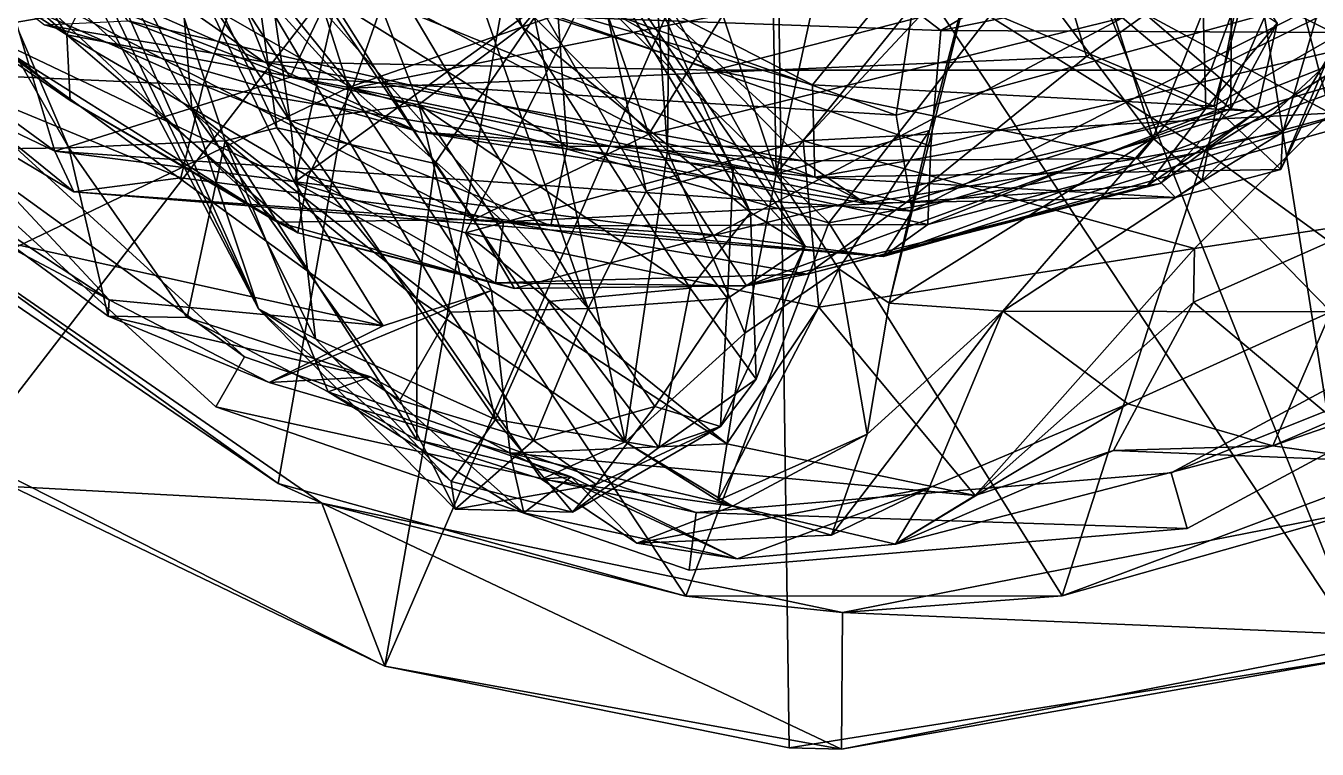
# Model space of a CAD drawing. Header units: metres. Extents: x -7.7 to 8, y -8.9 to 8.6.
# Drawn here: x -6.339 to -5.185, y -8.93 to -8.284 of the extents above; entities that cross this region are included whole.
import ezdxf

# ---------------------------------------------------------------- set-up
doc = ezdxf.new("R2010")
doc.units = ezdxf.units.M
doc.layers.add('LIBERTY', color=1, linetype='CONTINUOUS')

msp = doc.modelspace()

# ---------------------------------------------------------------- linework, layer by layer
at = {"layer": 'LIBERTY', "color": 8}
for points in [[(-6.06323, -7.80096, 51.5492), (-5.89542, -8.2852, 51.8284), (-6.17567, -7.86573, 51.4853)], [(-5.83403, -8.21292, 51.9013), (-5.89542, -8.2852, 51.8284), (-6.06323, -7.80096, 51.5492)], [(-6.10262, -8.36934, 51.8094), (-6.40761, -7.9132, 51.5862), (-6.32715, -7.81014, 51.4411)], [(-6.17567, -7.86573, 51.4853), (-6.10262, -8.36934, 51.8094), (-6.32715, -7.81014, 51.4411)], [(-5.98768, -8.35442, 51.7968), (-6.10262, -8.36934, 51.8094), (-6.17567, -7.86573, 51.4853)], [(-5.89542, -8.2852, 51.8284), (-5.98768, -8.35442, 51.7968), (-6.17567, -7.86573, 51.4853)], [(-6.13079, -8.53708, 52.0395), (-6.4486, -7.8846, 51.8203), (-6.47298, -7.8849, 51.6772)], [(-6.13079, -8.53708, 52.0395), (-6.47298, -7.8849, 51.6772), (-6.40761, -7.9132, 51.5862)], [(-6.13079, -8.53708, 52.0395), (-6.19041, -8.35914, 52.0826), (-6.4486, -7.8846, 51.8203)], [(-6.19041, -8.35914, 52.0826), (-6.21075, -8.11584, 52.0925), (-6.4486, -7.8846, 51.8203)], [(-6.10262, -8.36934, 51.8094), (-6.07987, -8.56381, 51.9518), (-6.40761, -7.9132, 51.5862)], [(-6.07987, -8.56381, 51.9518), (-6.13079, -8.53708, 52.0395), (-6.40761, -7.9132, 51.5862)], [(-6.30217, -8.29222, 50.308), (-6.47162, -8.02214, 50.2398), (-6.60353, -8.02747, 50.1716)], [(-6.30217, -8.29222, 50.308), (-6.26381, -8.21517, 50.3538), (-6.47162, -8.02214, 50.2398)], [(-6.30217, -8.29222, 50.308), (-6.60353, -8.02747, 50.1716), (-6.63511, -8.08355, 50.061)], [(-5.8364, -8.53666, 52.2865), (-6.13628, -8.03218, 52.1085), (-6.21075, -8.11584, 52.0925)], [(-5.8364, -8.53666, 52.2865), (-6.00995, -8.03883, 52.1088), (-6.13628, -8.03218, 52.1085)], [(-6.00995, -8.03883, 52.1088), (-5.7847, -8.43207, 52.2438), (-5.83557, -8.20007, 52.1041)], [(-5.8364, -8.53666, 52.2865), (-5.7847, -8.43207, 52.2438), (-6.00995, -8.03883, 52.1088)], [(-5.63603, -8.33686, 51.1604), (-6.35741, -8.125, 50.9116), (-6.18628, -8.05393, 50.9098)], [(-5.55609, -8.23884, 51.1448), (-5.63603, -8.33686, 51.1604), (-6.18628, -8.05393, 50.9098)], [(-6.299, -8.35106, 50.2005), (-6.63511, -8.08355, 50.061), (-6.44142, -8.25265, 49.9893)], [(-6.299, -8.35106, 50.2005), (-6.30217, -8.29222, 50.308), (-6.63511, -8.08355, 50.061)], [(-6.12611, -8.31634, 51.3998), (-6.45845, -8.08318, 51.4193), (-6.48073, -8.1602, 51.3323)], [(-5.72348, -8.32391, 51.5737), (-6.45845, -8.08318, 51.4193), (-6.12611, -8.31634, 51.3998)], [(-5.72348, -8.32391, 51.5737), (-6.09469, -8.11402, 51.487), (-6.45845, -8.08318, 51.4193)], [(-6.10272, -8.33, 50.4364), (-6.36308, -8.22914, 50.3341), (-6.24434, -8.11153, 50.3102)], [(-6.26381, -8.21517, 50.3538), (-6.0468, -8.33996, 50.4352), (-6.23081, -8.1119, 50.3117)], [(-6.0376, -8.19374, 50.4184), (-6.10272, -8.33, 50.4364), (-6.24434, -8.11153, 50.3102)], [(-6.0468, -8.33996, 50.4352), (-6.01058, -8.23637, 50.4272), (-6.23081, -8.1119, 50.3117)], [(-5.95942, -8.54012, 52.2425), (-6.21075, -8.11584, 52.0925), (-6.19041, -8.35914, 52.0826)], [(-5.95942, -8.54012, 52.2425), (-5.8364, -8.53666, 52.2865), (-6.21075, -8.11584, 52.0925)], [(-5.72348, -8.32391, 51.5737), (-5.38263, -8.23561, 51.6574), (-6.09469, -8.11402, 51.487)], [(-5.63603, -8.33686, 51.1604), (-5.63408, -8.41943, 51.2476), (-6.35741, -8.125, 50.9116)], [(-5.63408, -8.41943, 51.2476), (-6.24751, -8.27976, 51.0886), (-6.35741, -8.125, 50.9116)], [(-5.66112, -8.18154, 50.9864), (-5.5214, -8.28848, 51.0057), (-5.23819, -8.12104, 50.9693)], [(-5.23819, -8.12104, 50.9693), (-5.5214, -8.28848, 51.0057), (-5.19038, -8.22137, 50.9692)], [(-5.09461, -8.15364, 50.917), (-5.19038, -8.22137, 50.9692), (-5.10102, -8.29055, 50.9167)], [(-6.12611, -8.31634, 51.3998), (-6.48073, -8.1602, 51.3323), (-6.32189, -8.28334, 51.2196)], [(-5.19133, -8.16323, 51.2772), (-5.16693, -8.29232, 51.3147), (-5.24963, -8.25108, 51.2327)], [(-5.14725, -8.26546, 51.4125), (-5.16693, -8.29232, 51.3147), (-5.19133, -8.16323, 51.2772)], [(-5.5214, -8.28848, 51.0057), (-5.66112, -8.18154, 50.9864), (-5.86316, -8.27612, 50.9732)], [(-5.56132, -8.36395, 50.517), (-6.10272, -8.33, 50.4364), (-6.0376, -8.19374, 50.4184)], [(-5.54424, -8.25202, 50.5166), (-5.56132, -8.36395, 50.517), (-6.0376, -8.19374, 50.4184)], [(-5.83557, -8.20007, 52.1041), (-5.64252, -8.481, 52.1145), (-5.80341, -8.19514, 52.0039)], [(-5.70685, -8.4112, 52.1722), (-5.64252, -8.481, 52.1145), (-5.83557, -8.20007, 52.1041)], [(-5.7847, -8.43207, 52.2438), (-5.70685, -8.4112, 52.1722), (-5.83557, -8.20007, 52.1041)], [(-5.80341, -8.19514, 52.0039), (-5.69136, -8.45105, 51.9846), (-5.83403, -8.21292, 51.9013)], [(-5.80341, -8.19514, 52.0039), (-5.64252, -8.481, 52.1145), (-5.69136, -8.45105, 51.9846)], [(-5.38263, -8.23561, 51.6574), (-5.2802, -8.32381, 51.6368), (-5.23426, -8.19822, 51.616)], [(-5.23426, -8.19822, 51.616), (-5.2802, -8.32381, 51.6368), (-5.18619, -8.2774, 51.5416)], [(-5.93868, -8.45729, 50.0251), (-6.33529, -8.25198, 49.8715), (-6.10592, -8.21075, 49.8475)], [(-5.83661, -8.22275, 49.9695), (-5.78237, -8.38108, 50.0171), (-6.10592, -8.21075, 49.8475)], [(-5.78237, -8.38108, 50.0171), (-5.93868, -8.45729, 50.0251), (-6.10592, -8.21075, 49.8475)], [(-6.18023, -8.33725, 50.9014), (-6.1371, -8.2155, 50.9356), (-6.35628, -8.25902, 50.8784)], [(-6.0468, -8.33996, 50.4352), (-6.26381, -8.21517, 50.3538), (-6.30217, -8.29222, 50.308)], [(-5.85531, -8.39199, 50.9279), (-6.1371, -8.2155, 50.9356), (-6.18023, -8.33725, 50.9014)], [(-5.86316, -8.27612, 50.9732), (-6.1371, -8.2155, 50.9356), (-5.85531, -8.39199, 50.9279)], [(-5.39141, -8.31164, 50.4998), (-5.41961, -8.21503, 50.474), (-6.0468, -8.33996, 50.4352)], [(-6.0468, -8.33996, 50.4352), (-5.41961, -8.21503, 50.474), (-6.01058, -8.23637, 50.4272)], [(-5.83403, -8.21292, 51.9013), (-5.69136, -8.45105, 51.9846), (-5.89542, -8.2852, 51.8284)], [(-5.705, -8.25612, 50.0349), (-5.78237, -8.38108, 50.0171), (-5.83661, -8.22275, 49.9695)], [(-5.19038, -8.22137, 50.9692), (-5.5214, -8.28848, 51.0057), (-5.10102, -8.29055, 50.9167)], [(-5.41961, -8.21503, 50.474), (-5.39141, -8.31164, 50.4998), (-5.28796, -8.2375, 50.4555)], [(-6.31266, -8.3962, 50.4795), (-6.54453, -8.2261, 50.3824), (-6.36308, -8.22914, 50.3341)], [(-6.31266, -8.3962, 50.4795), (-6.53889, -8.28795, 50.5612), (-6.54453, -8.2261, 50.3824)], [(-6.10272, -8.33, 50.4364), (-6.31266, -8.3962, 50.4795), (-6.36308, -8.22914, 50.3341)], [(-5.26184, -8.22386, 50.1914), (-5.26233, -8.35841, 50.2297), (-5.35923, -8.27724, 50.1313)], [(-5.22111, -8.28177, 50.3481), (-5.26233, -8.35841, 50.2297), (-5.26184, -8.22386, 50.1914)], [(-5.2802, -8.32381, 51.6368), (-5.38263, -8.23561, 51.6574), (-5.72348, -8.32391, 51.5737)], [(-5.27755, -8.356, 51.2535), (-5.63603, -8.33686, 51.1604), (-5.55609, -8.23884, 51.1448)], [(-5.24963, -8.25108, 51.2327), (-5.27755, -8.356, 51.2535), (-5.55609, -8.23884, 51.1448)], [(-5.39141, -8.31164, 50.4998), (-5.28476, -8.35822, 50.474), (-5.28796, -8.2375, 50.4555)], [(-5.28796, -8.2375, 50.4555), (-5.28476, -8.35822, 50.474), (-5.22111, -8.28177, 50.3481)], [(-6.11406, -8.45977, 50.1102), (-6.44142, -8.25265, 49.9893), (-6.33529, -8.25198, 49.8715)], [(-6.11406, -8.45977, 50.1102), (-6.299, -8.35106, 50.2005), (-6.44142, -8.25265, 49.9893)], [(-5.93868, -8.45729, 50.0251), (-6.11406, -8.45977, 50.1102), (-6.33529, -8.25198, 49.8715)], [(-5.705, -8.25612, 50.0349), (-5.35923, -8.27724, 50.1313), (-5.78237, -8.38108, 50.0171)], [(-5.16676, -8.25597, 50.5812), (-5.56132, -8.36395, 50.517), (-5.54424, -8.25202, 50.5166)], [(-5.16676, -8.25597, 50.5812), (-5.54696, -8.44974, 50.5814), (-5.56132, -8.36395, 50.517)], [(-5.0759, -8.30896, 50.6454), (-5.54696, -8.44974, 50.5814), (-5.16676, -8.25597, 50.5812)], [(-5.16693, -8.29232, 51.3147), (-5.27755, -8.356, 51.2535), (-5.24963, -8.25108, 51.2327)], [(-6.18023, -8.33725, 50.9014), (-6.35628, -8.25902, 50.8784), (-6.42711, -8.32615, 50.7649)], [(-5.14725, -8.26546, 51.4125), (-5.21591, -8.37918, 51.5062), (-5.21788, -8.41262, 51.3552)], [(-5.14725, -8.26546, 51.4125), (-5.21788, -8.41262, 51.3552), (-5.16693, -8.29232, 51.3147)], [(-5.18619, -8.2774, 51.5416), (-5.21591, -8.37918, 51.5062), (-5.14725, -8.26546, 51.4125)], [(-5.98783, -8.37884, 51.2968), (-6.32189, -8.28334, 51.2196), (-6.24751, -8.27976, 51.0886)], [(-5.63408, -8.41943, 51.2476), (-5.98783, -8.37884, 51.2968), (-6.24751, -8.27976, 51.0886)], [(-5.5214, -8.28848, 51.0057), (-5.86316, -8.27612, 50.9732), (-5.53046, -8.39174, 50.9551)], [(-5.53046, -8.39174, 50.9551), (-5.86316, -8.27612, 50.9732), (-5.85531, -8.39199, 50.9279)], [(-5.35923, -8.27724, 50.1313), (-5.72437, -8.47152, 50.1018), (-5.78237, -8.38108, 50.0171)], [(-5.35923, -8.27724, 50.1313), (-5.26233, -8.35841, 50.2297), (-5.72437, -8.47152, 50.1018)], [(-5.18619, -8.2774, 51.5416), (-5.2802, -8.32381, 51.6368), (-5.21591, -8.37918, 51.5062)], [(-6.29571, -8.43261, 50.6297), (-6.53889, -8.28795, 50.5612), (-6.31266, -8.3962, 50.4795)], [(-6.29571, -8.43261, 50.6297), (-6.42711, -8.32615, 50.7649), (-6.53889, -8.28795, 50.5612)], [(-5.98783, -8.37884, 51.2968), (-6.12611, -8.31634, 51.3998), (-6.32189, -8.28334, 51.2196)], [(-6.09564, -8.4691, 50.2571), (-6.30217, -8.29222, 50.308), (-6.299, -8.35106, 50.2005)], [(-6.08639, -8.41846, 50.3753), (-6.30217, -8.29222, 50.308), (-6.09564, -8.4691, 50.2571)], [(-6.08639, -8.41846, 50.3753), (-6.0468, -8.33996, 50.4352), (-6.30217, -8.29222, 50.308)], [(-5.89542, -8.2852, 51.8284), (-5.74543, -8.51865, 51.9176), (-5.98768, -8.35442, 51.7968)], [(-5.69136, -8.45105, 51.9846), (-5.74543, -8.51865, 51.9176), (-5.89542, -8.2852, 51.8284)], [(-5.10102, -8.29055, 50.9167), (-5.53317, -8.4619, 50.8416), (-5.15017, -8.36005, 50.8373)], [(-5.10102, -8.29055, 50.9167), (-5.53046, -8.39174, 50.9551), (-5.53317, -8.4619, 50.8416)], [(-5.5214, -8.28848, 51.0057), (-5.53046, -8.39174, 50.9551), (-5.10102, -8.29055, 50.9167)], [(-5.28476, -8.35822, 50.474), (-5.23887, -8.3609, 50.3633), (-5.22111, -8.28177, 50.3481)], [(-5.16693, -8.29232, 51.3147), (-5.21788, -8.41262, 51.3552), (-5.27755, -8.356, 51.2535)], [(-5.22111, -8.28177, 50.3481), (-5.23887, -8.3609, 50.3633), (-5.26233, -8.35841, 50.2297)], [(-5.55223, -8.44184, 50.4599), (-5.39141, -8.31164, 50.4998), (-6.0468, -8.33996, 50.4352)], [(-5.0759, -8.30896, 50.6454), (-5.57288, -8.49028, 50.6979), (-5.54696, -8.44974, 50.5814)], [(-5.1361, -8.36702, 50.7234), (-5.57288, -8.49028, 50.6979), (-5.0759, -8.30896, 50.6454)], [(-5.28476, -8.35822, 50.474), (-5.39141, -8.31164, 50.4998), (-5.55223, -8.44184, 50.4599)], [(-6.20021, -8.42021, 50.7907), (-6.42711, -8.32615, 50.7649), (-6.29571, -8.43261, 50.6297)], [(-6.20021, -8.42021, 50.7907), (-6.18023, -8.33725, 50.9014), (-6.42711, -8.32615, 50.7649)], [(-5.64472, -8.40503, 51.5021), (-6.12611, -8.31634, 51.3998), (-5.98783, -8.37884, 51.2968)], [(-5.64472, -8.40503, 51.5021), (-5.72348, -8.32391, 51.5737), (-6.12611, -8.31634, 51.3998)], [(-5.2802, -8.32381, 51.6368), (-5.72348, -8.32391, 51.5737), (-5.34611, -8.40276, 51.5532)], [(-5.34611, -8.40276, 51.5532), (-5.72348, -8.32391, 51.5737), (-5.64472, -8.40503, 51.5021)], [(-5.2802, -8.32381, 51.6368), (-5.34611, -8.40276, 51.5532), (-5.21591, -8.37918, 51.5062)], [(-5.54696, -8.44974, 50.5814), (-6.31266, -8.3962, 50.4795), (-6.10272, -8.33, 50.4364)], [(-5.86966, -8.46306, 50.8184), (-6.18023, -8.33725, 50.9014), (-6.20021, -8.42021, 50.7907)], [(-5.85531, -8.39199, 50.9279), (-6.18023, -8.33725, 50.9014), (-5.86966, -8.46306, 50.8184)], [(-5.56132, -8.36395, 50.517), (-5.54696, -8.44974, 50.5814), (-6.10272, -8.33, 50.4364)], [(-5.27755, -8.356, 51.2535), (-5.63408, -8.41943, 51.2476), (-5.63603, -8.33686, 51.1604)], [(-5.91194, -8.45942, 50.4025), (-6.0468, -8.33996, 50.4352), (-6.08639, -8.41846, 50.3753)], [(-5.55223, -8.44184, 50.4599), (-6.0468, -8.33996, 50.4352), (-5.91194, -8.45942, 50.4025)], [(-6.09564, -8.4691, 50.2571), (-6.299, -8.35106, 50.2005), (-6.11406, -8.45977, 50.1102)], [(-6.00468, -8.61871, 52.1737), (-6.19041, -8.35914, 52.0826), (-6.13079, -8.53708, 52.0395)], [(-6.00468, -8.61871, 52.1737), (-5.95942, -8.54012, 52.2425), (-6.19041, -8.35914, 52.0826)], [(-5.91925, -8.6359, 51.9122), (-6.10262, -8.36934, 51.8094), (-5.98768, -8.35442, 51.7968)], [(-5.8717, -8.53046, 51.858), (-5.91925, -8.6359, 51.9122), (-5.98768, -8.35442, 51.7968)], [(-5.74543, -8.51865, 51.9176), (-5.8717, -8.53046, 51.858), (-5.98768, -8.35442, 51.7968)], [(-5.26233, -8.35841, 50.2297), (-5.69492, -8.5166, 50.2173), (-5.72437, -8.47152, 50.1018)], [(-5.26233, -8.35841, 50.2297), (-5.32549, -8.42518, 50.3055), (-5.69492, -8.5166, 50.2173)], [(-5.27755, -8.356, 51.2535), (-5.21788, -8.41262, 51.3552), (-5.63408, -8.41943, 51.2476)], [(-5.1361, -8.36702, 50.7234), (-5.15017, -8.36005, 50.8373), (-5.57288, -8.49028, 50.6979)], [(-5.15017, -8.36005, 50.8373), (-5.53317, -8.4619, 50.8416), (-5.57288, -8.49028, 50.6979)], [(-5.28476, -8.35822, 50.474), (-5.55223, -8.44184, 50.4599), (-5.33687, -8.42696, 50.4065)], [(-5.28476, -8.35822, 50.474), (-5.33687, -8.42696, 50.4065), (-5.23887, -8.3609, 50.3633)], [(-5.23887, -8.3609, 50.3633), (-5.33687, -8.42696, 50.4065), (-5.32549, -8.42518, 50.3055)], [(-5.23887, -8.3609, 50.3633), (-5.32549, -8.42518, 50.3055), (-5.26233, -8.35841, 50.2297)], [(-5.91925, -8.6359, 51.9122), (-6.07987, -8.56381, 51.9518), (-6.10262, -8.36934, 51.8094)], [(-5.58906, -8.44273, 51.3845), (-5.98783, -8.37884, 51.2968), (-5.63408, -8.41943, 51.2476)], [(-5.58906, -8.44273, 51.3845), (-5.64472, -8.40503, 51.5021), (-5.98783, -8.37884, 51.2968)], [(-5.72437, -8.47152, 50.1018), (-5.93868, -8.45729, 50.0251), (-5.78237, -8.38108, 50.0171)], [(-5.21591, -8.37918, 51.5062), (-5.34611, -8.40276, 51.5532), (-5.31187, -8.43754, 51.4341)], [(-5.21591, -8.37918, 51.5062), (-5.31187, -8.43754, 51.4341), (-5.21788, -8.41262, 51.3552)], [(-5.54696, -8.44974, 50.5814), (-5.57288, -8.49028, 50.6979), (-6.31266, -8.3962, 50.4795)], [(-5.57288, -8.49028, 50.6979), (-6.29571, -8.43261, 50.6297), (-6.31266, -8.3962, 50.4795)], [(-5.53317, -8.4619, 50.8416), (-5.85531, -8.39199, 50.9279), (-5.86966, -8.46306, 50.8184)], [(-5.53046, -8.39174, 50.9551), (-5.85531, -8.39199, 50.9279), (-5.53317, -8.4619, 50.8416)], [(-5.34611, -8.40276, 51.5532), (-5.64472, -8.40503, 51.5021), (-5.58906, -8.44273, 51.3845)], [(-5.31187, -8.43754, 51.4341), (-5.34611, -8.40276, 51.5532), (-5.58906, -8.44273, 51.3845)], [(-5.91932, -8.51375, 50.2916), (-6.08639, -8.41846, 50.3753), (-6.09564, -8.4691, 50.2571)], [(-5.91194, -8.45942, 50.4025), (-6.08639, -8.41846, 50.3753), (-5.91932, -8.51375, 50.2916)], [(-5.7847, -8.43207, 52.2438), (-5.7119, -8.52797, 52.2165), (-5.70685, -8.4112, 52.1722)], [(-5.70685, -8.4112, 52.1722), (-5.7119, -8.52797, 52.2165), (-5.64252, -8.481, 52.1145)], [(-5.21788, -8.41262, 51.3552), (-5.31187, -8.43754, 51.4341), (-5.63408, -8.41943, 51.2476)], [(-5.86966, -8.46306, 50.8184), (-6.20021, -8.42021, 50.7907), (-6.29571, -8.43261, 50.6297)], [(-5.32549, -8.42518, 50.3055), (-5.64093, -8.50616, 50.3529), (-5.69492, -8.5166, 50.2173)], [(-5.33687, -8.42696, 50.4065), (-5.64093, -8.50616, 50.3529), (-5.32549, -8.42518, 50.3055)], [(-5.33687, -8.42696, 50.4065), (-5.55223, -8.44184, 50.4599), (-5.64093, -8.50616, 50.3529)], [(-5.31187, -8.43754, 51.4341), (-5.58906, -8.44273, 51.3845), (-5.63408, -8.41943, 51.2476)], [(-5.57288, -8.49028, 50.6979), (-5.86966, -8.46306, 50.8184), (-6.29571, -8.43261, 50.6297)], [(-5.55223, -8.44184, 50.4599), (-5.91194, -8.45942, 50.4025), (-5.64093, -8.50616, 50.3529)], [(-5.7847, -8.43207, 52.2438), (-5.8364, -8.53666, 52.2865), (-5.7119, -8.52797, 52.2165)], [(-5.69136, -8.45105, 51.9846), (-5.68629, -8.60006, 52.0265), (-5.74543, -8.51865, 51.9176)], [(-5.64252, -8.481, 52.1145), (-5.68629, -8.60006, 52.0265), (-5.69136, -8.45105, 51.9846)], [(-5.90224, -8.51896, 50.1588), (-6.11406, -8.45977, 50.1102), (-5.93868, -8.45729, 50.0251)], [(-5.90224, -8.51896, 50.1588), (-6.09564, -8.4691, 50.2571), (-6.11406, -8.45977, 50.1102)], [(-5.72437, -8.47152, 50.1018), (-5.90224, -8.51896, 50.1588), (-5.93868, -8.45729, 50.0251)], [(-5.64093, -8.50616, 50.3529), (-5.91194, -8.45942, 50.4025), (-5.91932, -8.51375, 50.2916)], [(-5.53317, -8.4619, 50.8416), (-5.86966, -8.46306, 50.8184), (-5.57288, -8.49028, 50.6979)], [(-5.91932, -8.51375, 50.2916), (-6.09564, -8.4691, 50.2571), (-5.90224, -8.51896, 50.1588)], [(-5.69492, -8.5166, 50.2173), (-5.90224, -8.51896, 50.1588), (-5.72437, -8.47152, 50.1018)], [(-5.64252, -8.481, 52.1145), (-5.7119, -8.52797, 52.2165), (-5.7184, -8.64218, 52.0997)], [(-5.64252, -8.481, 52.1145), (-5.7184, -8.64218, 52.0997), (-5.68629, -8.60006, 52.0265)], [(-5.64093, -8.50616, 50.3529), (-5.91932, -8.51375, 50.2916), (-5.69492, -8.5166, 50.2173)], [(-5.69492, -8.5166, 50.2173), (-5.91932, -8.51375, 50.2916), (-5.90224, -8.51896, 50.1588)], [(-5.74543, -8.51865, 51.9176), (-5.77331, -8.66104, 51.9519), (-5.8717, -8.53046, 51.858)], [(-5.68629, -8.60006, 52.0265), (-5.77331, -8.66104, 51.9519), (-5.74543, -8.51865, 51.9176)], [(-5.77331, -8.66104, 51.9519), (-5.91925, -8.6359, 51.9122), (-5.8717, -8.53046, 51.858)], [(-5.7119, -8.52797, 52.2165), (-5.8364, -8.53666, 52.2865), (-5.77677, -8.62433, 52.2037)], [(-5.7119, -8.52797, 52.2165), (-5.77677, -8.62433, 52.2037), (-5.7184, -8.64218, 52.0997)], [(-5.95883, -8.69123, 52.0142), (-6.13079, -8.53708, 52.0395), (-6.07987, -8.56381, 51.9518)], [(-5.9552, -8.71617, 52.1171), (-6.13079, -8.53708, 52.0395), (-5.95883, -8.69123, 52.0142)], [(-5.9552, -8.71617, 52.1171), (-6.00468, -8.61871, 52.1737), (-6.13079, -8.53708, 52.0395)], [(-5.88536, -8.65458, 52.2179), (-5.95942, -8.54012, 52.2425), (-6.00468, -8.61871, 52.1737)], [(-5.8364, -8.53666, 52.2865), (-5.95942, -8.54012, 52.2425), (-5.88536, -8.65458, 52.2179)], [(-5.8364, -8.53666, 52.2865), (-5.88536, -8.65458, 52.2179), (-5.77677, -8.62433, 52.2037)], [(-5.95883, -8.69123, 52.0142), (-6.07987, -8.56381, 51.9518), (-5.91925, -8.6359, 51.9122)], [(-5.68629, -8.60006, 52.0265), (-5.7184, -8.64218, 52.0997), (-5.77331, -8.66104, 51.9519)], [(-5.88536, -8.65458, 52.2179), (-6.00468, -8.61871, 52.1737), (-5.9552, -8.71617, 52.1171)], [(-5.77677, -8.62433, 52.2037), (-5.88536, -8.65458, 52.2179), (-5.82925, -8.69411, 52.1379)], [(-5.77677, -8.62433, 52.2037), (-5.82925, -8.69411, 52.1379), (-5.7184, -8.64218, 52.0997)], [(-5.85033, -8.71877, 52.0272), (-5.95883, -8.69123, 52.0142), (-5.91925, -8.6359, 51.9122)], [(-5.77331, -8.66104, 51.9519), (-5.85033, -8.71877, 52.0272), (-5.91925, -8.6359, 51.9122)], [(-5.7184, -8.64218, 52.0997), (-5.82925, -8.69411, 52.1379), (-5.85033, -8.71877, 52.0272)], [(-5.7184, -8.64218, 52.0997), (-5.85033, -8.71877, 52.0272), (-5.77331, -8.66104, 51.9519)], [(-5.82925, -8.69411, 52.1379), (-5.88536, -8.65458, 52.2179), (-5.9552, -8.71617, 52.1171)], [(-5.85033, -8.71877, 52.0272), (-5.9552, -8.71617, 52.1171), (-5.95883, -8.69123, 52.0142)], [(-5.82925, -8.69411, 52.1379), (-5.9552, -8.71617, 52.1171), (-5.85033, -8.71877, 52.0272)]]:
    msp.add_3dface(points, dxfattribs=at)
at = {"layer": 'LIBERTY', "color": 5}
for points in [[(-5.15189, -7.80498, 52.676), (-5.28386, -7.95046, 52.676), (-4.78223, -8.63691, 52.676)], [(-6.01945, -7.85833, 52.676), (-6.85635, -8.03627, 52.676), (-6.65007, -8.40299, 52.676)], [(-5.86354, -7.98611, 52.676), (-6.01945, -7.85833, 52.676), (-6.65007, -8.40299, 52.676)], [(-5.28386, -7.95046, 52.676), (-5.46544, -8.03597, 52.676), (-5.14176, -8.84733, 52.676)], [(-4.78223, -8.63691, 52.676), (-5.28386, -7.95046, 52.676), (-5.14176, -8.84733, 52.676)], [(-6.05036, -8.33942, 52.4091), (-6.39229, -8.50349, 52.493), (-6.38369, -7.97242, 52.4086)], [(-6.05036, -8.33942, 52.4091), (-6.38369, -7.97242, 52.4086), (-6.15549, -8.00885, 52.2066)], [(-5.86354, -7.98611, 52.676), (-6.65007, -8.40299, 52.676), (-6.38946, -8.66836, 52.676)], [(-5.86354, -7.98611, 52.676), (-6.38946, -8.66836, 52.676), (-6.0182, -8.85637, 52.676)], [(-5.669, -8.04849, 52.676), (-5.86354, -7.98611, 52.676), (-6.0182, -8.85637, 52.676)], [(-5.82565, -8.26078, 52.2254), (-6.05036, -8.33942, 52.4091), (-6.15549, -8.00885, 52.2066)], [(-5.46544, -8.03597, 52.676), (-5.669, -8.04849, 52.676), (-5.14176, -8.84733, 52.676)], [(-5.669, -8.04849, 52.676), (-6.0182, -8.85637, 52.676), (-5.65697, -8.92934, 52.676)], [(-5.14176, -8.84733, 52.676), (-5.669, -8.04849, 52.676), (-5.65697, -8.92934, 52.676)], [(-5.28541, -8.39638, 52.4092), (-5.47799, -8.27564, 52.2179), (-5.16864, -8.13245, 52.2066)], [(-5.00882, -8.22279, 52.41), (-5.28541, -8.39638, 52.4092), (-5.16864, -8.13245, 52.2066)], [(-5.00882, -8.22279, 52.41), (-4.9681, -8.62699, 52.4929), (-5.28541, -8.39638, 52.4092)], [(-5.62148, -8.46037, 52.4101), (-6.05036, -8.33942, 52.4091), (-5.82565, -8.26078, 52.2254)], [(-5.62148, -8.46037, 52.4101), (-5.82565, -8.26078, 52.2254), (-5.47799, -8.27564, 52.2179)], [(-5.28541, -8.39638, 52.4092), (-5.62148, -8.46037, 52.4101), (-5.47799, -8.27564, 52.2179)], [(-6.46472, -8.28666, 53.6977), (-6.50532, -8.3178, 53.6977), (-6.14343, -8.57992, 53.6977)], [(-6.46472, -8.28666, 53.6977), (-6.14343, -8.57992, 53.6977), (-6.46472, -8.28666, 52.6462)], [(-6.46472, -8.28666, 52.6462), (-6.14343, -8.57992, 53.6977), (-6.14343, -8.57992, 52.6462)], [(-6.14343, -8.57992, 53.6977), (-6.50532, -8.3178, 53.6977), (-6.16902, -8.62468, 53.6977)], [(-6.16902, -8.62468, 53.6977), (-6.50532, -8.3178, 53.6977), (-6.50532, -8.3178, 52.6462)], [(-6.16902, -8.62468, 53.6977), (-6.50532, -8.3178, 52.6462), (-6.16902, -8.62468, 52.6462)], [(-6.11337, -8.69323, 52.4929), (-6.39229, -8.50349, 52.493), (-6.05036, -8.33942, 52.4091)], [(-5.74912, -8.79386, 52.493), (-6.11337, -8.69323, 52.4929), (-6.05036, -8.33942, 52.4091)], [(-5.62148, -8.46037, 52.4101), (-5.74912, -8.79386, 52.493), (-6.05036, -8.33942, 52.4091)], [(-5.41301, -8.79344, 52.4933), (-5.62148, -8.46037, 52.4101), (-5.28541, -8.39638, 52.4092)], [(-4.9681, -8.62699, 52.4929), (-5.41301, -8.79344, 52.4933), (-5.28541, -8.39638, 52.4092)], [(-6.35112, -8.69587, 52.5845), (-6.46737, -8.43923, 52.5845), (-6.07435, -8.71085, 52.5845)], [(-6.07435, -8.71085, 52.5845), (-6.46737, -8.43923, 52.5845), (-6.11337, -8.69323, 52.4929)], [(-6.46737, -8.43923, 52.5845), (-6.39229, -8.50349, 52.493), (-6.11337, -8.69323, 52.4929)], [(-5.41301, -8.79344, 52.4933), (-5.74912, -8.79386, 52.493), (-5.62148, -8.46037, 52.4101)], [(-4.90248, -8.51854, 53.6977), (-4.93449, -8.47831, 53.6977), (-5.31579, -8.68357, 53.6977)], [(-5.31579, -8.68357, 53.6977), (-4.93449, -8.47831, 53.6977), (-5.31579, -8.68357, 52.6462)], [(-4.93449, -8.47831, 53.6977), (-4.93449, -8.47831, 52.6462), (-5.31579, -8.68357, 52.6462)], [(-4.90248, -8.51854, 53.6977), (-5.31579, -8.68357, 53.6977), (-5.30157, -8.73332, 53.6977)], [(-4.90248, -8.51854, 53.6977), (-5.30157, -8.73332, 53.6977), (-5.30157, -8.73332, 52.6462)], [(-4.90248, -8.51854, 52.6462), (-4.90248, -8.51854, 53.6977), (-5.30157, -8.73332, 52.6462)], [(-6.14343, -8.57992, 53.6977), (-6.16902, -8.62468, 53.6977), (-5.74013, -8.71916, 53.6977)], [(-6.14343, -8.57992, 53.6977), (-5.74013, -8.71916, 53.6977), (-6.14343, -8.57992, 52.6462)], [(-6.14343, -8.57992, 52.6462), (-5.74013, -8.71916, 53.6977), (-5.74013, -8.71916, 52.6462)], [(-5.74013, -8.71916, 53.6977), (-6.16902, -8.62468, 53.6977), (-5.74632, -8.77059, 53.6977)], [(-5.74632, -8.77059, 53.6977), (-6.16902, -8.62468, 53.6977), (-6.16902, -8.62468, 52.6462)], [(-5.74632, -8.77059, 53.6977), (-6.16902, -8.62468, 52.6462), (-5.74632, -8.77059, 52.6462)], [(-5.14313, -8.71699, 52.5845), (-5.41301, -8.79344, 52.4933), (-4.9681, -8.62699, 52.4929)], [(-6.0182, -8.85637, 52.676), (-6.38946, -8.66836, 52.676), (-6.35112, -8.69587, 52.5845)], [(-5.31579, -8.68357, 53.6977), (-5.74013, -8.71916, 53.6977), (-5.30157, -8.73332, 53.6977)], [(-5.74013, -8.71916, 53.6977), (-5.31579, -8.68357, 53.6977), (-5.74013, -8.71916, 52.6462)], [(-5.31579, -8.68357, 53.6977), (-5.31579, -8.68357, 52.6462), (-5.74013, -8.71916, 52.6462)], [(-6.0182, -8.85637, 52.676), (-6.35112, -8.69587, 52.5845), (-6.0182, -8.85637, 52.5845)], [(-6.35112, -8.69587, 52.5845), (-6.07435, -8.71085, 52.5845), (-6.0182, -8.85637, 52.5845)], [(-5.74912, -8.79386, 52.493), (-6.07435, -8.71085, 52.5845), (-6.11337, -8.69323, 52.4929)], [(-6.07435, -8.71085, 52.5845), (-5.60934, -8.80839, 52.5845), (-5.61011, -8.93049, 52.5845)], [(-6.0182, -8.85637, 52.5845), (-6.07435, -8.71085, 52.5845), (-5.61011, -8.93049, 52.5845)], [(-5.60934, -8.80839, 52.5845), (-6.07435, -8.71085, 52.5845), (-5.74912, -8.79386, 52.493)], [(-5.60934, -8.80839, 52.5845), (-5.14313, -8.71699, 52.5845), (-5.09804, -8.8301, 52.5845)], [(-5.14313, -8.71699, 52.5845), (-5.60934, -8.80839, 52.5845), (-5.41301, -8.79344, 52.4933)], [(-5.30157, -8.73332, 53.6977), (-5.74013, -8.71916, 53.6977), (-5.74632, -8.77059, 53.6977)], [(-5.30157, -8.73332, 53.6977), (-5.74632, -8.77059, 53.6977), (-5.74632, -8.77059, 52.6462)], [(-5.30157, -8.73332, 52.6462), (-5.30157, -8.73332, 53.6977), (-5.74632, -8.77059, 52.6462)], [(-5.41301, -8.79344, 52.4933), (-5.60934, -8.80839, 52.5845), (-5.74912, -8.79386, 52.493)], [(-5.60934, -8.80839, 52.5845), (-5.09804, -8.8301, 52.5845), (-5.61011, -8.93049, 52.5845)], [(-5.09804, -8.8301, 52.5845), (-5.14176, -8.84733, 52.676), (-5.61011, -8.93049, 52.5845)], [(-5.65697, -8.92934, 52.676), (-6.0182, -8.85637, 52.5845), (-5.61011, -8.93049, 52.5845)], [(-5.65697, -8.92934, 52.676), (-6.0182, -8.85637, 52.676), (-6.0182, -8.85637, 52.5845)], [(-5.14176, -8.84733, 52.676), (-5.65697, -8.92934, 52.676), (-5.61011, -8.93049, 52.5845)]]:
    msp.add_3dface(points, dxfattribs=at)
at = {"layer": 'LIBERTY', "color": 4}
for points in [[(-6.16071, -8.38712, 55.2418), (-6.2852, -8.01462, 55.3982), (-6.39214, -8.17904, 55.1118)], [(-6.11444, -8.37547, 55.4503), (-6.2852, -8.01462, 55.3982), (-6.16071, -8.38712, 55.2418)], [(-6.11444, -8.37547, 55.4503), (-6.14848, -8.12846, 55.5781), (-6.2852, -8.01462, 55.3982)], [(-5.59415, -8.0745, 56.1304), (-5.67323, -8.14252, 55.9651), (-5.66862, -8.41659, 55.8042)], [(-5.4814, -8.18524, 55.9792), (-5.59415, -8.0745, 56.1304), (-5.66862, -8.41659, 55.8042)], [(-6.1817, -8.25229, 54.2773), (-6.38526, -8.28745, 54.3213), (-6.35611, -8.09966, 54.2366)], [(-5.97336, -8.4072, 55.6321), (-5.88446, -8.27669, 55.8528), (-6.14848, -8.12846, 55.5781)], [(-5.97336, -8.4072, 55.6321), (-6.14848, -8.12846, 55.5781), (-6.11444, -8.37547, 55.4503)], [(-5.78323, -8.14176, 56.032), (-5.88446, -8.27669, 55.8528), (-5.76559, -8.39614, 55.811)], [(-5.76317, -8.13474, 55.9957), (-5.78323, -8.14176, 56.032), (-5.76559, -8.39614, 55.811)], [(-5.76317, -8.13474, 55.9957), (-5.76559, -8.39614, 55.811), (-5.66862, -8.41659, 55.8042)], [(-5.67323, -8.14252, 55.9651), (-5.76317, -8.13474, 55.9957), (-5.66862, -8.41659, 55.8042)], [(-5.40403, -8.15677, 55.9499), (-5.33223, -8.38476, 55.6688), (-5.23181, -8.13125, 55.6278)], [(-5.23181, -8.13125, 55.6278), (-5.33223, -8.38476, 55.6688), (-5.28811, -8.42204, 55.4815)], [(-5.23181, -8.13125, 55.6278), (-5.28811, -8.42204, 55.4815), (-4.9833, -8.13741, 55.2463)], [(-4.9833, -8.13741, 55.2463), (-5.28811, -8.42204, 55.4815), (-5.17315, -8.53973, 55.0902)], [(-5.40403, -8.15677, 55.9499), (-5.4814, -8.18524, 55.9792), (-5.33223, -8.38476, 55.6688)], [(-6.30031, -8.39335, 55.0128), (-6.4181, -8.18786, 54.8825), (-6.46659, -8.39561, 54.6763)], [(-6.30031, -8.39335, 55.0128), (-6.39214, -8.17904, 55.1118), (-6.4181, -8.18786, 54.8825)], [(-6.16071, -8.38712, 55.2418), (-6.39214, -8.17904, 55.1118), (-6.30031, -8.39335, 55.0128)], [(-5.53155, -8.3777, 55.8197), (-5.4814, -8.18524, 55.9792), (-5.66862, -8.41659, 55.8042)], [(-5.4814, -8.18524, 55.9792), (-5.53155, -8.3777, 55.8197), (-5.56761, -8.53216, 55.6397)], [(-5.33223, -8.38476, 55.6688), (-5.4814, -8.18524, 55.9792), (-5.56761, -8.53216, 55.6397)], [(-5.22066, -8.18151, 54.1351), (-5.17384, -8.36228, 54.1962), (-5.4714, -8.20175, 54.1227)], [(-5.09067, -8.22253, 54.2089), (-5.17384, -8.36228, 54.1962), (-5.22066, -8.18151, 54.1351)], [(-5.64451, -8.38706, 54.2248), (-5.82232, -8.22371, 54.1689), (-5.4714, -8.20175, 54.1227)], [(-5.17384, -8.36228, 54.1962), (-5.64451, -8.38706, 54.2248), (-5.4714, -8.20175, 54.1227)], [(-6.09859, -8.42382, 54.3571), (-6.06399, -8.27217, 54.1928), (-5.82232, -8.22371, 54.1689)], [(-5.94592, -8.46926, 54.2863), (-6.09859, -8.42382, 54.3571), (-5.82232, -8.22371, 54.1689)], [(-5.64451, -8.38706, 54.2248), (-5.94592, -8.46926, 54.2863), (-5.82232, -8.22371, 54.1689)], [(-6.09859, -8.42382, 54.3571), (-6.38526, -8.28745, 54.3213), (-6.1817, -8.25229, 54.2773)], [(-6.09859, -8.42382, 54.3571), (-6.1817, -8.25229, 54.2773), (-6.06399, -8.27217, 54.1928)], [(-5.88446, -8.27669, 55.8528), (-5.97336, -8.4072, 55.6321), (-5.80329, -8.6559, 55.4877)], [(-5.76559, -8.39614, 55.811), (-5.88446, -8.27669, 55.8528), (-5.80329, -8.6559, 55.4877)], [(-6.09859, -8.42382, 54.3571), (-6.01945, -8.55217, 54.4045), (-6.38526, -8.28745, 54.3213)], [(-6.01945, -8.55217, 54.4045), (-6.36511, -8.47589, 54.4624), (-6.38526, -8.28745, 54.3213)], [(-6.26437, -8.52901, 54.6284), (-6.46659, -8.39561, 54.6763), (-6.43435, -8.34725, 54.4643)], [(-6.26437, -8.52901, 54.6284), (-6.43435, -8.34725, 54.4643), (-6.36511, -8.47589, 54.4624)], [(-5.29487, -8.4833, 54.3011), (-5.64451, -8.38706, 54.2248), (-5.17384, -8.36228, 54.1962)], [(-5.13271, -8.45869, 54.3152), (-5.29487, -8.4833, 54.3011), (-5.17384, -8.36228, 54.1962)], [(-5.98953, -8.52816, 55.4114), (-6.11444, -8.37547, 55.4503), (-6.16071, -8.38712, 55.2418)], [(-5.97336, -8.4072, 55.6321), (-6.11444, -8.37547, 55.4503), (-5.98953, -8.52816, 55.4114)], [(-5.53155, -8.3777, 55.8197), (-5.66862, -8.41659, 55.8042), (-5.61257, -8.50144, 55.5705)], [(-5.56761, -8.53216, 55.6397), (-5.53155, -8.3777, 55.8197), (-5.61257, -8.50144, 55.5705)], [(-6.26515, -8.54371, 54.7859), (-6.30031, -8.39335, 55.0128), (-6.46659, -8.39561, 54.6763)], [(-6.26515, -8.54371, 54.7859), (-6.46659, -8.39561, 54.6763), (-6.26437, -8.52901, 54.6284)], [(-6.16071, -8.38712, 55.2418), (-6.30031, -8.39335, 55.0128), (-6.19457, -8.54481, 54.9816)], [(-6.19457, -8.54481, 54.9816), (-6.30031, -8.39335, 55.0128), (-6.26515, -8.54371, 54.7859)], [(-6.16071, -8.38712, 55.2418), (-6.19457, -8.54481, 54.9816), (-6.06853, -8.61129, 54.943)], [(-5.98953, -8.52816, 55.4114), (-6.16071, -8.38712, 55.2418), (-5.98935, -8.654, 55.1716)], [(-5.98935, -8.654, 55.1716), (-6.16071, -8.38712, 55.2418), (-6.06853, -8.61129, 54.943)], [(-5.63036, -8.53558, 54.3242), (-5.94592, -8.46926, 54.2863), (-5.64451, -8.38706, 54.2248)], [(-5.69668, -8.55894, 55.5733), (-5.76559, -8.39614, 55.811), (-5.80329, -8.6559, 55.4877)], [(-5.66862, -8.41659, 55.8042), (-5.76559, -8.39614, 55.811), (-5.69668, -8.55894, 55.5733)], [(-5.29487, -8.4833, 54.3011), (-5.63036, -8.53558, 54.3242), (-5.64451, -8.38706, 54.2248)], [(-5.33223, -8.38476, 55.6688), (-5.56761, -8.53216, 55.6397), (-5.46615, -8.53929, 55.4326)], [(-5.28811, -8.42204, 55.4815), (-5.33223, -8.38476, 55.6688), (-5.46615, -8.53929, 55.4326)], [(-5.80329, -8.6559, 55.4877), (-5.97336, -8.4072, 55.6321), (-5.98953, -8.52816, 55.4114)], [(-5.66862, -8.41659, 55.8042), (-5.69668, -8.55894, 55.5733), (-5.61257, -8.50144, 55.5705)], [(-5.92285, -8.52061, 54.4532), (-6.01945, -8.55217, 54.4045), (-6.09859, -8.42382, 54.3571)], [(-5.92285, -8.52061, 54.4532), (-6.09859, -8.42382, 54.3571), (-5.94592, -8.46926, 54.2863)], [(-5.28811, -8.42204, 55.4815), (-5.46615, -8.53929, 55.4326), (-5.17315, -8.53973, 55.0902)], [(-5.12567, -8.67358, 54.6395), (-5.29586, -8.53118, 54.4796), (-5.13271, -8.45869, 54.3152)], [(-5.13271, -8.45869, 54.3152), (-5.29586, -8.53118, 54.4796), (-5.29487, -8.4833, 54.3011)], [(-6.26437, -8.52901, 54.6284), (-6.36511, -8.47589, 54.4624), (-6.01945, -8.55217, 54.4045)], [(-5.63036, -8.53558, 54.3242), (-5.71264, -8.6576, 54.4587), (-5.94592, -8.46926, 54.2863)], [(-5.71264, -8.6576, 54.4587), (-5.92285, -8.52061, 54.4532), (-5.94592, -8.46926, 54.2863)], [(-5.49085, -8.70398, 54.549), (-5.63036, -8.53558, 54.3242), (-5.29487, -8.4833, 54.3011)], [(-5.29586, -8.53118, 54.4796), (-5.49085, -8.70398, 54.549), (-5.29487, -8.4833, 54.3011)], [(-5.61257, -8.50144, 55.5705), (-5.69668, -8.55894, 55.5733), (-5.72065, -8.70819, 55.4096)], [(-5.61257, -8.50144, 55.5705), (-5.72065, -8.70819, 55.4096), (-5.58715, -8.64893, 55.3753)], [(-5.56761, -8.53216, 55.6397), (-5.61257, -8.50144, 55.5705), (-5.58715, -8.64893, 55.3753)], [(-5.92285, -8.52061, 54.4532), (-6.12135, -8.60292, 54.6031), (-6.01945, -8.55217, 54.4045)], [(-5.90623, -8.66591, 54.6209), (-6.12135, -8.60292, 54.6031), (-5.92285, -8.52061, 54.4532)], [(-5.71264, -8.6576, 54.4587), (-5.90623, -8.66591, 54.6209), (-5.92285, -8.52061, 54.4532)], [(-6.26515, -8.54371, 54.7859), (-6.26437, -8.52901, 54.6284), (-6.12135, -8.60292, 54.6031)], [(-6.12135, -8.60292, 54.6031), (-6.26437, -8.52901, 54.6284), (-6.01945, -8.55217, 54.4045)], [(-5.98953, -8.52816, 55.4114), (-5.98935, -8.654, 55.1716), (-5.87825, -8.6892, 55.1432)], [(-5.80329, -8.6559, 55.4877), (-5.98953, -8.52816, 55.4114), (-5.87825, -8.6892, 55.1432)], [(-5.46615, -8.53929, 55.4326), (-5.56761, -8.53216, 55.6397), (-5.58715, -8.64893, 55.3753)], [(-5.36738, -8.6637, 54.6176), (-5.49085, -8.70398, 54.549), (-5.29586, -8.53118, 54.4796)], [(-5.12567, -8.67358, 54.6395), (-5.36738, -8.6637, 54.6176), (-5.29586, -8.53118, 54.4796)], [(-6.0308, -8.59796, 54.8311), (-6.26515, -8.54371, 54.7859), (-6.12135, -8.60292, 54.6031)], [(-6.0308, -8.59796, 54.8311), (-6.19457, -8.54481, 54.9816), (-6.26515, -8.54371, 54.7859)], [(-6.06853, -8.61129, 54.943), (-6.19457, -8.54481, 54.9816), (-6.0308, -8.59796, 54.8311)], [(-5.49085, -8.70398, 54.549), (-5.71264, -8.6576, 54.4587), (-5.63036, -8.53558, 54.3242)], [(-5.46615, -8.53929, 55.4326), (-5.61902, -8.73944, 55.1814), (-5.53197, -8.69695, 55.0372)], [(-5.46615, -8.53929, 55.4326), (-5.58715, -8.64893, 55.3753), (-5.61902, -8.73944, 55.1814)], [(-5.35441, -8.62199, 55.2272), (-5.46615, -8.53929, 55.4326), (-5.53197, -8.69695, 55.0372)], [(-5.46615, -8.53929, 55.4326), (-5.35441, -8.62199, 55.2272), (-5.17315, -8.53973, 55.0902)], [(-5.17315, -8.53973, 55.0902), (-5.35441, -8.62199, 55.2272), (-5.22487, -8.6595, 54.9094)], [(-5.17315, -8.53973, 55.0902), (-5.22487, -8.6595, 54.9094), (-5.10025, -8.61631, 54.7756)], [(-5.10025, -8.61631, 54.7756), (-5.22487, -8.6595, 54.9094), (-4.97032, -8.54974, 54.6468)], [(-4.97032, -8.54974, 54.6468), (-5.22487, -8.6595, 54.9094), (-5.12567, -8.67358, 54.6395)], [(-5.69668, -8.55894, 55.5733), (-5.80329, -8.6559, 55.4877), (-5.72065, -8.70819, 55.4096)], [(-5.90623, -8.66591, 54.6209), (-6.0308, -8.59796, 54.8311), (-6.12135, -8.60292, 54.6031)], [(-6.06853, -8.61129, 54.943), (-6.0308, -8.59796, 54.8311), (-5.89385, -8.71934, 54.7874)], [(-5.89385, -8.71934, 54.7874), (-6.0308, -8.59796, 54.8311), (-5.90623, -8.66591, 54.6209)], [(-5.85177, -8.68727, 54.9595), (-6.06853, -8.61129, 54.943), (-5.89385, -8.71934, 54.7874)], [(-5.85177, -8.68727, 54.9595), (-5.98935, -8.654, 55.1716), (-6.06853, -8.61129, 54.943)], [(-5.35441, -8.62199, 55.2272), (-5.53197, -8.69695, 55.0372), (-5.56203, -8.74735, 54.8164)], [(-5.22487, -8.6595, 54.9094), (-5.35441, -8.62199, 55.2272), (-5.56203, -8.74735, 54.8164)], [(-5.58715, -8.64893, 55.3753), (-5.72065, -8.70819, 55.4096), (-5.70768, -8.7135, 55.1726)], [(-5.61902, -8.73944, 55.1814), (-5.58715, -8.64893, 55.3753), (-5.70768, -8.7135, 55.1726)], [(-5.87825, -8.6892, 55.1432), (-5.98935, -8.654, 55.1716), (-5.85177, -8.68727, 54.9595)], [(-5.49085, -8.70398, 54.549), (-5.90623, -8.66591, 54.6209), (-5.71264, -8.6576, 54.4587)], [(-5.70768, -8.7135, 55.1726), (-5.80329, -8.6559, 55.4877), (-5.87825, -8.6892, 55.1432)], [(-5.72065, -8.70819, 55.4096), (-5.80329, -8.6559, 55.4877), (-5.70768, -8.7135, 55.1726)], [(-5.22487, -8.6595, 54.9094), (-5.56203, -8.74735, 54.8164), (-5.36738, -8.6637, 54.6176)], [(-5.12567, -8.67358, 54.6395), (-5.22487, -8.6595, 54.9094), (-5.36738, -8.6637, 54.6176)], [(-5.56203, -8.74735, 54.8164), (-5.70331, -8.76046, 54.7951), (-5.90623, -8.66591, 54.6209)], [(-5.56203, -8.74735, 54.8164), (-5.90623, -8.66591, 54.6209), (-5.49085, -8.70398, 54.549)], [(-5.70331, -8.76046, 54.7951), (-5.89385, -8.71934, 54.7874), (-5.90623, -8.66591, 54.6209)], [(-5.36738, -8.6637, 54.6176), (-5.56203, -8.74735, 54.8164), (-5.49085, -8.70398, 54.549)], [(-5.70331, -8.76046, 54.7951), (-5.85177, -8.68727, 54.9595), (-5.89385, -8.71934, 54.7874)], [(-5.87825, -8.6892, 55.1432), (-5.85177, -8.68727, 54.9595), (-5.79285, -8.74648, 54.9439)], [(-5.70768, -8.7135, 55.1726), (-5.87825, -8.6892, 55.1432), (-5.79285, -8.74648, 54.9439)], [(-5.79285, -8.74648, 54.9439), (-5.85177, -8.68727, 54.9595), (-5.70331, -8.76046, 54.7951)], [(-5.53197, -8.69695, 55.0372), (-5.61902, -8.73944, 55.1814), (-5.79285, -8.74648, 54.9439)], [(-5.53197, -8.69695, 55.0372), (-5.79285, -8.74648, 54.9439), (-5.70331, -8.76046, 54.7951)], [(-5.56203, -8.74735, 54.8164), (-5.53197, -8.69695, 55.0372), (-5.70331, -8.76046, 54.7951)], [(-5.61902, -8.73944, 55.1814), (-5.70768, -8.7135, 55.1726), (-5.79285, -8.74648, 54.9439)]]:
    msp.add_3dface(points, dxfattribs=at)

doc.saveas('drawing.dxf')
